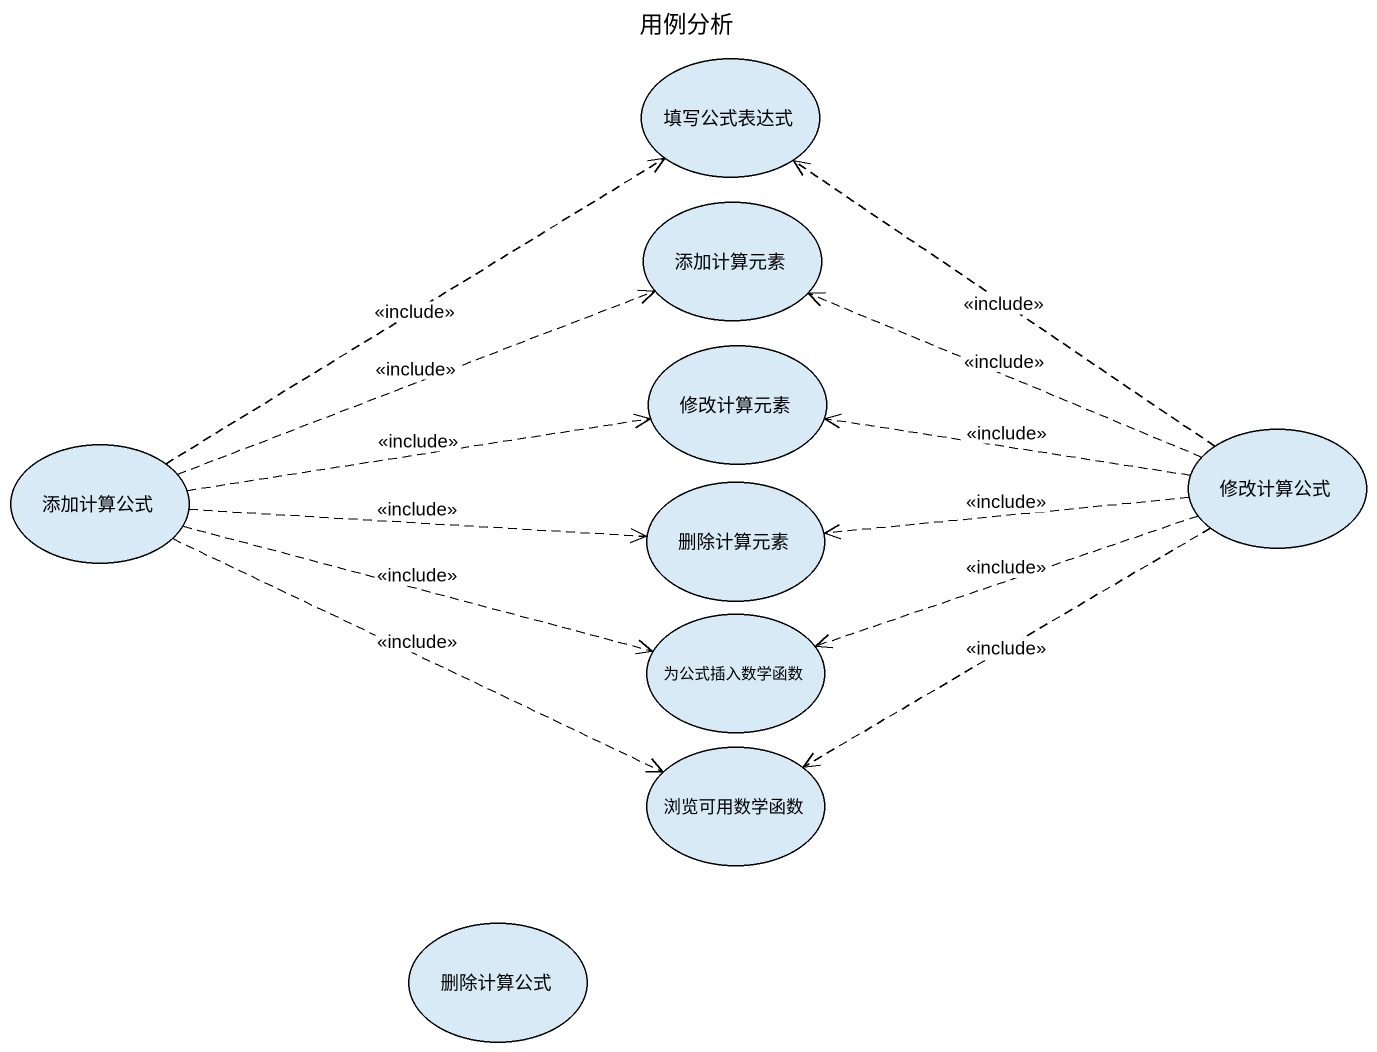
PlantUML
@startuml
title 用例分析
usecase 填写公式表达式
usecase 添加计算元素
usecase 修改计算元素
usecase 添加计算公式
usecase 删除计算元素
usecase 修改计算公式
usecase 为公式插入数学函数
usecase 浏览可用数学函数
usecase 删除计算公式
添加计算公式 .up.> 填写公式表达式 : <<include>>
添加计算公式 .right.> 添加计算元素 : <<include>>
添加计算公式 .right.> 修改计算元素 : <<include>>
添加计算公式 .right.> 删除计算元素 : <<include>>
添加计算公式 .right.> 为公式插入数学函数 : <<include>>
添加计算公式 .right.> 浏览可用数学函数 : <<include>>
修改计算公式 .up.> 填写公式表达式 : <<include>>
修改计算公式 .left.> 添加计算元素 : <<include>>
修改计算公式 .left.> 修改计算元素 : <<include>>
修改计算公式 .left.> 删除计算元素 : <<include>>
修改计算公式 .left.> 为公式插入数学函数 : <<include>>
修改计算公式 .left.> 浏览可用数学函数 : <<include>>
@enduml
